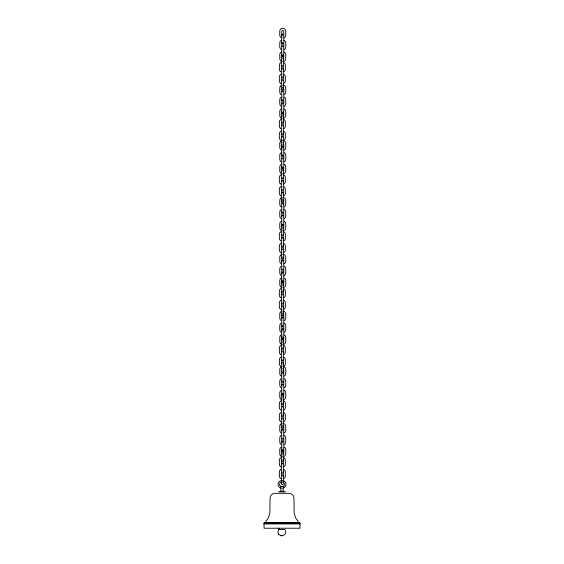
<?xml version="1.0" encoding="UTF-8"?>
<svg xmlns="http://www.w3.org/2000/svg" width="564" height="564" viewBox="0 0 564 564"><rect width="100%" height="100%" fill="white"/><g stroke="black" fill="none" stroke-linecap="round" stroke-linejoin="round"><path stroke-width="0.85" d="M281.76 43.075L281.922 42.462M281.76 54.786L281.922 54.179M283.339 69.062L283.17 69.675L283.311 69.301M281.76 99.913L281.922 99.306M281.76 155.354L281.922 154.74M281.76 167.071L281.922 166.458M283.339 181.347L283.17 181.96L283.311 181.58M283.339 193.064L283.17 193.671L283.311 193.297M281.76 212.198L281.922 211.585M283.339 238.191L283.17 238.805L283.311 238.424M281.76 280.766L281.922 280.153M283.17 307.366L283.339 306.753M281.76 325.893L281.922 325.28M281.76 337.603L281.922 336.99M283.17 352.493L283.339 351.88M283.339 363.597L283.17 364.21L283.311 363.829M281.76 381.327L281.922 380.721M281.76 449.889L281.922 449.275M283.17 476.488L283.339 475.882M279.004 528.976A19.994 19.98 90 0 0 279.265 528.108A19.98 19.98 0 0 1 279.004 528.976L278.63 529.674L285.13 529.406M281.788 34.862L282.761 34.059L283.734 34.862M281.788 42.836L281.979 42.427M281.788 46.572L282.761 45.776L283.734 46.572M283.734 43.301L282.761 44.098L281.788 43.301M283.734 55.011L282.761 55.815L281.788 55.011M283.311 57.584L282.776 58.282M281.365 68.843L282.338 68.04L283.311 68.843M283.311 65.565L282.338 66.362L281.365 65.565M281.365 80.553L282.338 79.75L283.311 80.553M283.311 77.275L282.338 78.079L281.365 77.275M281.788 91.706L282.761 90.903L283.734 91.706M281.788 103.416L282.761 102.613L283.734 103.416M283.734 100.138L282.761 100.942L281.788 100.138M283.734 111.855L282.761 112.659L281.788 111.855M283.311 114.429L282.776 115.127M281.365 125.68L282.338 124.877L283.311 125.68M283.311 122.402L282.338 123.206L281.365 122.402M281.365 137.397L282.338 136.594L283.311 137.397M283.311 134.119L282.338 134.923L281.365 134.119M281.788 147.141L282.324 146.443M281.788 155.121L281.979 154.705M281.788 158.858L282.761 158.054L283.734 158.858M283.734 155.579L282.761 156.383L281.788 155.579M283.734 167.297L282.761 168.1L281.788 167.297M283.311 169.87L282.776 170.568M281.365 181.122L282.338 180.318L283.311 181.122M283.311 177.843L282.338 178.647L281.365 177.843M281.365 192.839L282.338 192.035L283.311 192.839M283.311 189.56L282.338 190.364L281.365 189.56M281.788 203.985L282.761 203.181L283.734 203.985M281.788 215.702L282.761 214.898L283.734 215.702M283.734 212.424L282.761 213.227L281.788 212.424M283.734 224.141L282.761 224.937L281.788 224.141M283.311 226.707L282.776 227.412M281.365 237.966L282.338 237.162L283.311 237.966M283.311 234.687L282.338 235.491L281.365 234.687M281.365 249.683L282.338 248.879L283.311 249.683M283.311 246.405L282.338 247.208L281.365 246.405M281.788 260.836L282.761 260.032L283.734 260.836M281.788 272.553L282.761 271.749L283.734 272.553M283.734 269.275L282.761 270.071L281.788 269.275M281.788 280.527L281.979 280.111M281.365 283.1L282.338 282.296L283.311 283.1L283.311 314.966L282.776 315.671L281.563 315.382M283.734 280.985L282.761 281.788L281.788 280.985M283.311 283.558L282.776 284.256M281.365 294.817L282.338 294.013L283.311 294.817M283.311 291.539L282.338 292.342L281.365 291.539M281.365 306.527L282.338 305.73L283.311 306.527M283.311 303.249L282.338 304.052L281.365 303.249M281.788 317.68L282.761 316.876L283.734 317.68M281.788 325.654L281.979 325.245M281.788 329.39L282.761 328.593L283.734 329.39M283.734 326.112L282.761 326.916L281.788 326.112M281.788 337.371L281.979 336.955M283.734 337.829L282.761 338.633L281.788 337.829M283.311 340.402L282.776 341.1M281.365 351.654L282.338 350.857L283.311 351.654M283.311 348.383L282.338 349.179L281.365 348.383M281.365 363.371L282.338 362.567L283.311 363.371M283.311 360.093L282.338 360.897L281.365 360.093M281.788 373.114L282.761 372.318L283.734 373.114M281.788 384.831L282.761 384.028L283.734 384.831M283.734 381.553L282.761 382.357L281.788 381.553M281.365 395.378L282.338 394.581L283.311 395.378L283.311 427.251L282.776 427.949L281.563 427.66M283.734 393.27L282.761 394.074L281.788 393.27M283.311 395.843L282.776 396.541M283.311 403.817L282.338 404.621L281.365 403.817M281.365 418.812L282.338 418.009L283.311 418.812M283.311 415.534L282.338 416.338L281.365 415.534M281.788 429.958L282.761 429.155L283.734 429.958M281.788 441.675L282.761 440.872L283.734 441.675M283.734 438.397L282.761 439.201L281.788 438.397M281.788 449.656L281.979 449.24M281.365 452.222L282.338 451.419L283.311 452.222L283.311 481.896M283.734 450.114L282.761 450.918L281.788 450.114M283.311 452.68L282.776 453.385M281.365 463.939L282.338 463.136L283.311 463.939M283.311 460.661L282.338 461.465L281.365 460.661M281.365 475.656L282.338 474.853L283.311 475.656M283.311 472.378L282.338 473.182L281.365 472.378M281.365 483.63L281.563 483.221M265.792 521.615L268.464 517.689L269.86 513.148L270.036 498.308C269.994 495.876 271.961 493.641 274.372 493.366M281.246 40.319L280.139 41.426L279.765 42.808L279.765 47.059L280.139 48.448L281.246 49.554M284.27 37.837L285.377 36.73L285.751 35.349L285.751 31.098L285.377 29.716L284.27 28.609L282.761 28.2L281.246 28.609L280.139 29.716L279.765 31.098L279.765 35.349L280.139 36.73L281.246 37.837M281.246 52.036L280.139 53.143L279.765 54.525L279.765 58.776L280.139 60.158L281.246 61.264M284.27 49.554L285.377 48.448L285.751 47.059L285.751 42.808L285.377 41.426L284.27 40.319M283.241 59.481L283.755 58.515L283.755 31.358L282.761 30.266L281.76 31.358L281.76 57.027M280.83 62.583L279.716 63.69L279.349 65.079L279.349 69.33L279.716 70.712L280.83 71.818M280.83 74.3L279.716 75.407L279.349 76.789L279.349 81.04L279.716 82.422L280.83 83.535M283.854 71.818L284.961 70.712L285.335 69.33L285.335 65.079L284.961 63.69L283.854 62.583M281.246 85.446L280.139 86.553L279.765 87.942L279.765 92.193L280.139 93.575L281.246 94.681M283.854 83.535L284.961 82.422L285.335 81.04L285.335 76.789L284.961 75.407L283.854 74.3M281.246 97.163L280.139 98.27L279.765 99.652L279.765 103.903L280.139 105.285L281.246 106.392M284.27 94.681L285.377 93.575L285.751 92.193L285.751 87.942L285.377 86.553L284.27 85.446L282.761 85.044M281.246 108.88L280.139 109.987L279.765 111.369L279.765 115.62L280.139 117.002L281.246 118.109M284.27 106.392L285.377 105.285L285.751 103.903L285.751 99.652L285.377 98.27L284.27 97.163M280.83 119.427L279.716 120.534L279.349 121.916L279.349 126.167L279.716 127.549L280.83 128.662M280.83 131.144L279.716 132.251L279.349 133.633L279.349 137.884L279.716 139.266L280.83 140.373M283.854 128.662L284.961 127.549L285.335 126.167L285.335 121.916L284.961 120.534L283.854 119.427M281.246 140.887L280.139 141.994L279.765 143.376L279.765 147.627L280.139 149.009L281.246 150.123M283.854 140.373L284.961 139.266L285.335 137.884L285.335 133.633L284.961 132.251L283.854 131.144M281.246 152.604L280.139 153.711L279.765 155.093L279.765 159.344L280.139 160.726L281.246 161.833M284.27 150.123L285.377 149.009L285.751 147.627L285.751 143.376L285.377 141.994L284.27 140.887L282.761 140.485M281.246 164.314L280.139 165.428L279.765 166.81L279.765 171.061L280.139 172.443L281.246 173.55M284.27 161.833L285.377 160.726L285.751 159.344L285.751 155.093L285.377 153.711L284.27 152.604M283.241 171.759L283.755 170.793L283.755 143.644L282.761 142.544M280.83 174.868L279.716 175.975L279.349 177.357L279.349 181.608L279.716 182.99L280.83 184.097M280.83 186.585L279.716 187.692L279.349 189.074L279.349 193.325L279.716 194.707L280.83 195.814M283.854 184.097L284.961 182.99L285.335 181.608L285.335 177.357L284.961 175.975L283.854 174.868M281.246 197.731L280.139 198.838L279.765 200.22L279.765 204.471L280.139 205.853L281.246 206.96M283.854 195.814L284.961 194.707L285.335 193.325L285.335 189.074L284.961 187.692L283.854 186.585M281.246 209.448L280.139 210.555L279.765 211.937L279.765 216.188L280.139 217.57L281.246 218.677M284.27 206.96L285.377 205.853L285.751 204.471L285.751 200.22L285.377 198.838L284.27 197.731L282.761 197.322M281.246 221.158L280.139 222.265L279.765 223.647L279.765 227.905L280.139 229.287L281.246 230.394M284.27 218.677L285.377 217.57L285.751 216.188L285.751 211.937L285.377 210.555L284.27 209.448M280.83 231.712L279.716 232.819L279.349 234.201L279.349 238.452L279.716 239.834L280.83 240.941M280.83 243.422L279.716 244.536L279.349 245.918L279.349 250.169L279.716 251.551L280.83 252.658M283.854 240.941L284.961 239.834L285.335 238.452L285.335 234.201L284.961 232.819L283.854 231.712M281.246 254.583L280.139 255.689L279.765 257.071L279.765 261.322L280.139 262.704L281.246 263.811M283.854 252.658L284.961 251.551L285.335 250.169L285.335 245.918L284.961 244.536L283.854 243.422M281.246 266.293L280.139 267.406L279.765 268.788L279.765 273.039L280.139 274.421L281.246 275.528M284.27 263.811L285.377 262.704L285.751 261.322L285.751 257.071L285.377 255.689L284.27 254.583L282.761 254.174M281.246 278.01L280.139 279.117L279.765 280.498L279.765 284.749L280.139 286.131L281.246 287.245M284.27 275.528L285.377 274.421L285.751 273.039L285.751 268.788L285.377 267.406L284.27 266.293M280.83 288.556L279.716 289.67L279.349 291.052L279.349 295.303L279.716 296.685L280.83 297.792M280.83 300.274L279.716 301.38L279.349 302.762L279.349 307.013L279.716 308.402L280.83 309.509M283.854 297.792L284.961 296.685L285.335 295.303L285.335 291.052L284.961 289.67L283.854 288.556M281.246 311.42L280.139 312.534L279.765 313.915L279.765 318.166L280.139 319.548L281.246 320.655M283.854 309.509L284.961 308.402L285.335 307.013L285.335 302.762L284.961 301.38L283.854 300.274M281.246 323.137L280.139 324.244L279.765 325.625L279.765 329.877L280.139 331.258L281.246 332.372M284.27 320.655L285.377 319.548L285.751 318.166L285.751 313.915L285.377 312.534L284.27 311.42L282.761 311.018M281.246 334.854L280.139 335.961L279.765 337.342L279.765 341.594L280.139 342.975L281.246 344.082M284.27 332.372L285.377 331.258L285.751 329.877L285.751 325.625L285.377 324.244L284.27 323.137M280.83 345.401L279.716 346.507L279.349 347.889L279.349 352.147L279.716 353.529L280.83 354.636M280.83 357.118L279.716 358.225L279.349 359.606L279.349 363.858L279.716 365.239L280.83 366.346M283.854 354.636L284.961 353.529L285.335 352.147L285.335 347.889L284.961 346.507L283.854 345.401M281.246 366.861L280.139 367.968L279.765 369.349L279.765 373.601L280.139 374.989L281.246 376.096M283.854 366.346L284.961 365.239L285.335 363.858L285.335 359.606L284.961 358.225L283.854 357.118M281.246 378.578L280.139 379.685L279.765 381.067L279.765 385.318L280.139 386.7L281.246 387.806M284.27 376.096L285.377 374.989L285.751 373.601L285.751 369.349L285.377 367.968L284.27 366.861L282.761 366.459M281.246 390.295L280.139 391.402L279.765 392.784L279.765 397.035L280.139 398.417L281.246 399.524M284.27 387.806L285.377 386.7L285.751 385.318L285.751 381.067L285.377 379.685L284.27 378.578M280.83 400.842L279.716 401.949L279.349 403.33L279.349 407.582L279.716 408.963L280.83 410.07M280.83 412.559L279.716 413.666L279.349 415.048L279.349 419.299L279.716 420.681L280.83 421.787M283.854 410.07L284.961 408.963L285.335 407.582L285.335 403.33L284.961 401.949L283.854 400.842M281.246 423.705L280.139 424.812L279.765 426.194L279.765 430.445L280.139 431.827L281.246 432.933M283.854 421.787L284.961 420.681L285.335 419.299L285.335 415.048L284.961 413.666L283.854 412.559M281.246 435.422L280.139 436.529L279.765 437.911L279.765 442.162L280.139 443.544L281.246 444.651M284.27 432.933L285.377 431.827L285.751 430.445L285.751 426.194L285.377 424.812L284.27 423.705L282.761 423.296M281.246 447.132L280.139 448.246L279.765 449.628L279.765 453.879L280.139 455.261L281.246 456.368M284.27 444.651L285.377 443.544L285.751 442.162L285.751 437.911L285.377 436.529L284.27 435.422M280.83 457.686L279.716 458.793L279.349 460.175L279.349 464.426L279.716 465.808L280.83 466.914M280.83 469.403L279.716 470.51L279.349 471.892L279.349 476.143L279.716 477.525L280.83 478.632M283.854 466.914L284.961 465.808L285.335 464.426L285.335 460.175L284.961 458.793L283.854 457.686M283.854 478.632L284.961 477.525L285.335 476.143L285.335 471.892L284.961 470.51L283.854 469.403M281.563 56.71L282.338 56.322L283.311 57.126L283.311 88.992L282.776 89.69L281.563 89.408M281.563 113.554L282.338 113.167L283.311 113.97L283.311 145.836L282.776 146.534L281.563 146.252M281.563 168.996L282.338 168.601L283.311 169.404L283.311 201.277L282.776 201.975L281.563 201.686M281.563 225.833L282.338 225.445L283.311 226.249L283.311 258.115L282.776 258.82L281.563 258.531M281.563 339.528L282.338 339.14L283.311 339.944L283.311 371.81L282.776 372.508M283.382 535.553L285.645 533.417L285.687 530.301M283.029 488.198L283.382 488.079A3.99 3.99 0 0 0 282.754 480.429M282.761 61.673L284.27 61.264L285.377 60.158L285.751 58.776L285.751 54.525L285.377 53.143L284.27 52.036M282.761 116.452L283.755 115.359L283.755 88.203L282.761 87.11M282.761 118.518L284.27 118.109L285.377 117.002L285.751 115.62L285.751 111.369L285.377 109.987L284.27 108.88M282.761 173.952L284.27 173.55L285.377 172.443L285.751 171.061L285.751 166.81L285.377 165.428L284.27 164.314M282.761 228.73L283.755 227.637L283.755 200.481L282.761 199.388M282.761 230.796L284.27 230.394L285.377 229.287L285.751 227.905L285.751 223.647L285.377 222.265L284.27 221.158M282.761 285.581L283.755 284.489L283.755 257.332L283.241 256.366M282.761 287.647L284.27 287.245L285.377 286.131L285.751 284.749L285.751 280.498L285.377 279.117L284.27 278.01M282.761 342.426L283.755 341.333L283.755 314.176L282.761 313.083M282.761 344.491L284.27 344.082L285.377 342.975L285.751 341.594L285.751 337.342L285.377 335.961L284.27 334.854M282.761 397.867L283.755 396.774L283.755 369.617L282.761 368.525M282.761 399.932L284.27 399.524L285.377 398.417L285.751 397.035L285.751 392.784L285.377 391.402L284.27 390.295M282.761 454.711L283.755 453.611L283.755 426.454L282.761 425.362M282.761 456.769L284.27 456.368L285.377 455.261L285.751 453.879L285.751 449.628L285.377 448.246L284.27 447.132M280.005 491.322L283.974 491.322M278.531 491.829L285.483 491.829M275.028 493.324L288.979 493.324M264.431 522.913L299.569 522.913M264.368 522.983L299.632 522.983M264.262 523.131L299.738 523.131M264.213 523.209L299.787 523.209M264.135 523.378L299.865 523.378M264.107 523.47L299.893 523.47M264.079 523.561L299.921 523.561M264.065 523.653L299.935 523.653M282.684 535.737L279.963 535.243A3.983 3.983 0 0 1 278.891 534.319L278.496 533.734M280.611 535.553L281.993 535.8M281.64 535.786L280.95 535.659M289.635 493.366C292.046 493.641 294.006 495.876 293.964 498.308L294.14 513.148L295.536 517.689L298.208 521.615M282.761 146.337L283.734 147.141M280.964 488.198L280.604 488.079A3.99 3.99 0 0 1 281.845 480.359M282.776 87.836L283.311 88.534M282.776 144.673L283.311 145.378M282.776 200.114L283.311 200.812M282.776 256.958L283.311 257.656M282.776 313.81L283.311 314.508M282.776 370.647L283.311 371.352M282.776 426.088L283.311 426.793M281.788 35.32L281.979 35.736M283.311 76.817L283.121 76.401L283.339 77.056M283.311 121.944L283.121 121.535L283.339 122.184M283.311 133.661L283.121 133.245L283.339 133.894M281.788 147.599L281.979 148.015M283.121 245.53L283.311 245.939M281.788 273.011L281.979 273.42M283.121 290.664L283.311 291.08M281.788 318.138L281.979 318.554M281.788 329.855L281.979 330.264M283.121 347.509L283.311 347.917M283.121 402.943L283.311 403.359M283.311 407.095L282.338 406.291L281.365 407.095L281.365 426.948M283.121 414.66L283.311 415.076M281.788 442.134L281.979 442.55M283.121 459.787L283.311 460.203M281.76 35.088L281.922 35.694M281.76 103.642L281.922 104.255M281.76 147.366L281.922 147.98M281.76 215.927L281.922 216.534M283.17 245.566L283.339 246.179M281.76 261.061L281.922 261.675M281.76 272.772L281.922 273.385M283.17 290.7L283.339 291.313M283.17 302.417L283.339 303.03M281.76 317.899L281.922 318.512M281.76 329.616L281.922 330.229M283.17 347.544L283.339 348.157M283.17 359.261L283.339 359.867M281.76 373.34L281.922 373.953M281.76 385.057L281.922 385.67M283.17 402.985L283.339 403.591M283.17 414.695L283.339 415.308M281.76 430.184L281.922 430.797M281.76 441.901L281.922 442.514M283.17 459.822L283.339 460.435M283.17 471.539L283.339 472.153M283.311 483.792L282.776 484.793L281.908 484.793L281.365 482.749M283.093 486.528L283.093 491.322M281.76 88.943L281.76 113.865M281.76 145.879L281.76 169.306M281.76 201.228L281.76 226.15M281.76 258.079L281.76 283.001M281.76 314.923L281.76 339.838M281.76 371.852L281.76 395.279M281.76 427.202L281.76 452.124M281.365 57.422L281.365 88.696M281.365 114.266L281.365 145.54M281.365 169.708L281.365 200.974M281.365 226.545L281.365 257.818M281.365 283.396L281.365 314.67M281.365 340.24L281.365 371.514M281.365 395.681L281.344 406.574M281.365 452.525L281.365 481.896M280.9 486.528L280.9 491.322M278.686 534.038A3.983 3.983 0 0 1 278.623 529.681M282.634 481.966A2.46 2.46 0 0 1 283.227 486.471L280.766 486.471A2.46 2.46 0 0 1 281.993 481.882M299.949 523.836L264.051 523.836L264.051 528.228L299.949 528.228L299.949 523.836"/></g></svg>
